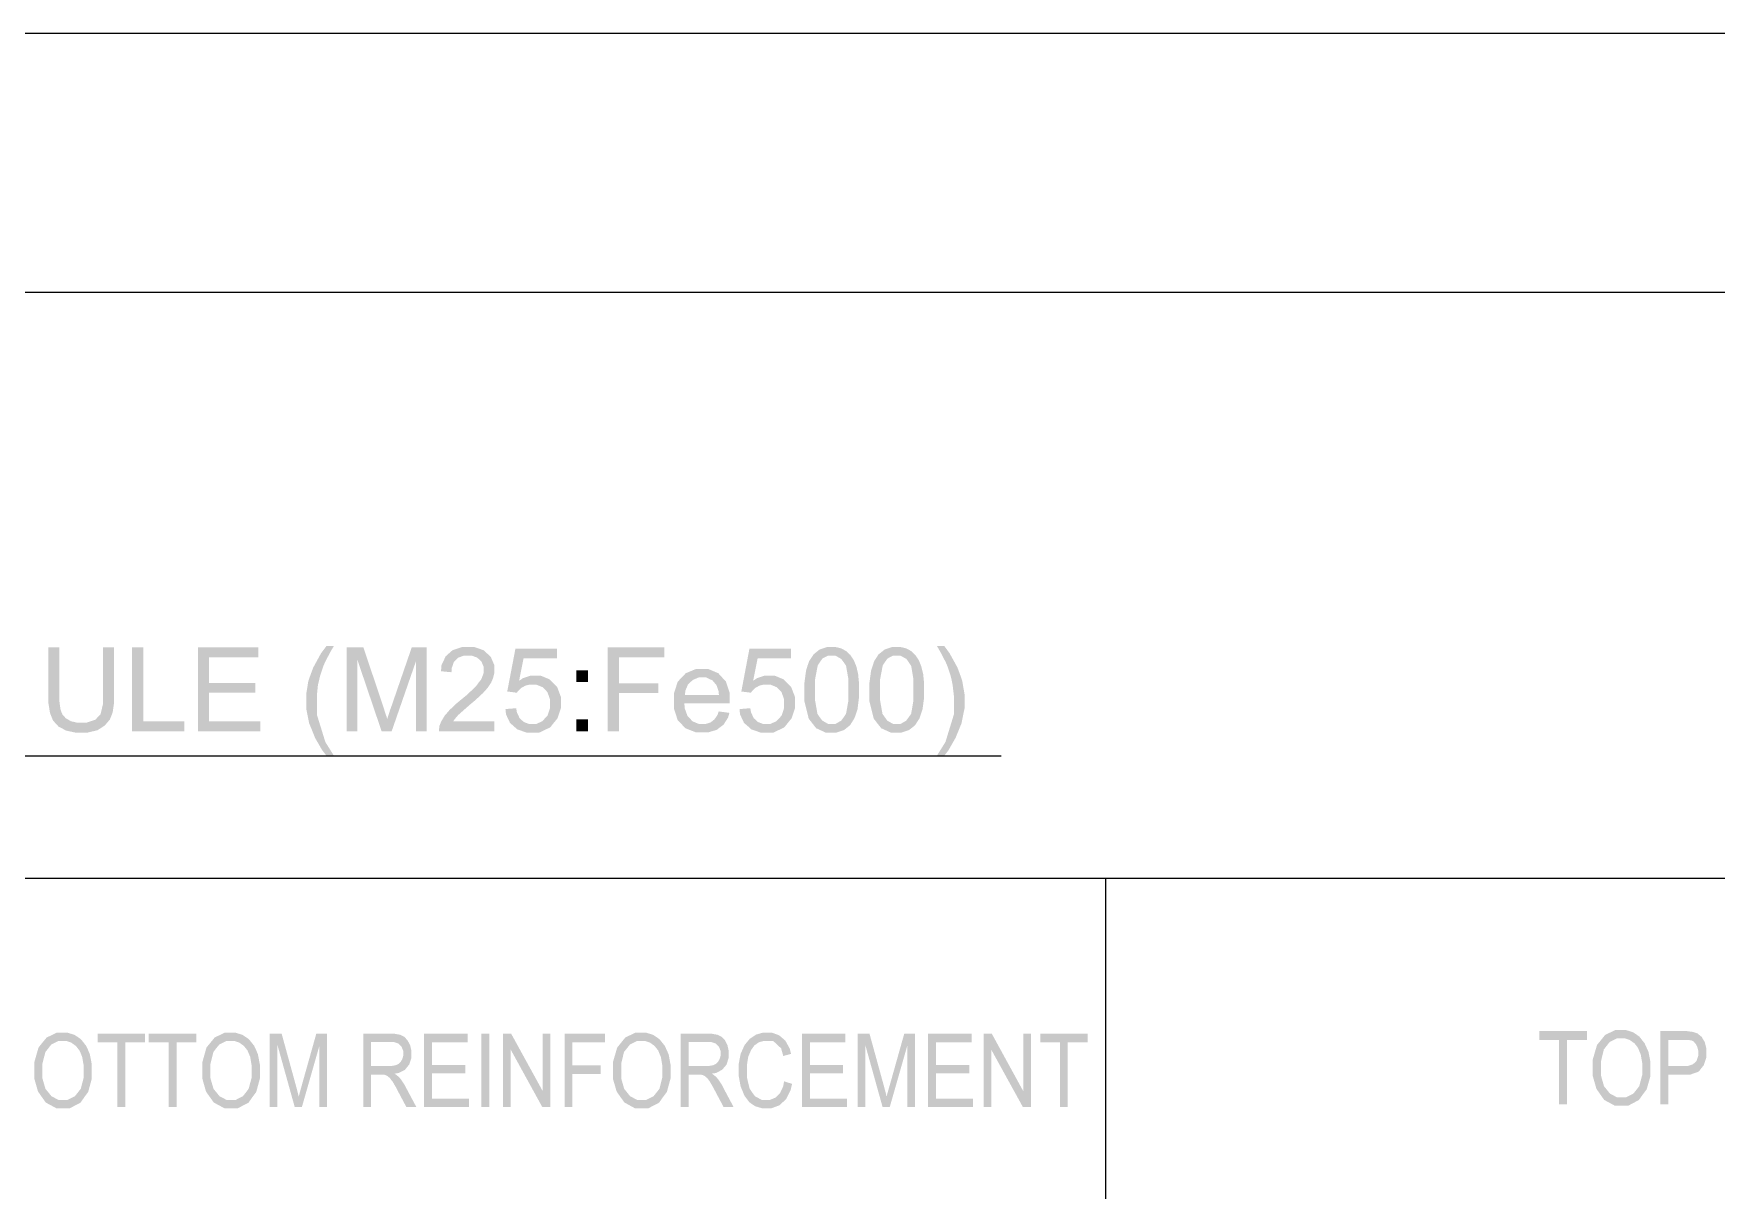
# Model space of a CAD drawing. Header units: millimetres. Extents: x 51.5 to 74.8, y 0.8 to 17.2.
# Drawn here: x 63.76 to 65.561, y 15.982 to 17.22 of the extents above; entities that cross this region are included whole.
import ezdxf

# ---------------------------------------------------------------- set-up
doc = ezdxf.new("R2010")
doc.units = ezdxf.units.MM
doc.layers.add('PDF_Geomertry', color=7, linetype='Continuous')
doc.layers.add('PDF_Solid Fills', color=7, linetype='Continuous')

msp = doc.modelspace()

# ---------------------------------------------------------------- hatches: boundary and pattern name
at = {"layer": 'PDF_Solid Fills', "transparency": 33554559}
for points in [[(63.8344, 16.5629), (63.8462, 16.5629), (63.8462, 16.5111), (63.8462, 16.5043), (63.8447, 16.4936), (63.8432, 16.4895), (63.8416, 16.4856), (63.8361, 16.4791), (63.8322, 16.4766), (63.8282, 16.4741), (63.8176, 16.4716), (63.8112, 16.4716), (63.8048, 16.4716), (63.7945, 16.4738), (63.7905, 16.4761), (63.7866, 16.4781), (63.7808, 16.4845), (63.7791, 16.4886), (63.7775, 16.4927), (63.7757, 16.504), (63.7757, 16.5111), (63.7757, 16.5629), (63.7876, 16.5629), (63.7876, 16.5111), (63.7876, 16.5052), (63.7887, 16.4966), (63.7897, 16.4938), (63.7908, 16.4911), (63.7945, 16.4869), (63.7972, 16.4854), (63.7998, 16.4838), (63.8063, 16.4823), (63.8101, 16.4823), (63.8166, 16.4823), (63.8261, 16.4854), (63.8288, 16.4883), (63.8316, 16.4912), (63.8344, 16.5027), (63.8344, 16.5111)], [(63.8654, 16.4731), (63.8654, 16.5629), (63.8773, 16.5629), (63.8773, 16.4838), (63.9213, 16.4838), (63.9213, 16.4731)], [(63.9358, 16.4731), (63.9358, 16.5629), (64.0007, 16.5629), (64.0007, 16.5523), (63.9476, 16.5523), (63.9476, 16.5248), (63.9973, 16.5248), (63.9973, 16.5143), (63.9476, 16.5143), (63.9476, 16.4838), (64.0027, 16.4838), (64.0027, 16.4731)], [(64.0736, 16.4468), (64.069, 16.4526), (64.0612, 16.4661), (64.0582, 16.4737), (64.055, 16.4815), (64.0518, 16.4974), (64.0518, 16.5056), (64.0518, 16.5129), (64.0541, 16.5269), (64.0565, 16.5336), (64.0593, 16.5412), (64.0677, 16.5566), (64.0736, 16.5644), (64.0815, 16.5644), (64.0777, 16.558), (64.0729, 16.5488), (64.0716, 16.5462), (64.0698, 16.5419), (64.0669, 16.5331), (64.0658, 16.5286), (64.0644, 16.5229), (64.0632, 16.5113), (64.0632, 16.5056), (64.0632, 16.4909), (64.0723, 16.4615), (64.0815, 16.4468)], [(64.0952, 16.4731), (64.0952, 16.5629), (64.113, 16.5629), (64.1343, 16.4994), (64.1357, 16.4949), (64.1379, 16.4884), (64.1386, 16.4862), (64.1393, 16.4886), (64.1416, 16.4958), (64.1433, 16.5005), (64.1648, 16.5629), (64.1808, 16.5629), (64.1808, 16.4731), (64.1694, 16.4731), (64.1694, 16.5483), (64.1433, 16.4731), (64.1325, 16.4731), (64.1066, 16.5495), (64.1066, 16.4731)], [(64.2532, 16.4838), (64.2532, 16.4731), (64.194, 16.4731), (64.194, 16.4752), (64.1945, 16.479), (64.1952, 16.4808), (64.1965, 16.4838), (64.2001, 16.4898), (64.2026, 16.4927), (64.2051, 16.4956), (64.2122, 16.5024), (64.2169, 16.5063), (64.2243, 16.5123), (64.2341, 16.5219), (64.2366, 16.5254), (64.2393, 16.5288), (64.2418, 16.5355), (64.2418, 16.5386), (64.2418, 16.5419), (64.2395, 16.5474), (64.2372, 16.5497), (64.2348, 16.5519), (64.2287, 16.5541), (64.225, 16.5541), (64.2209, 16.5541), (64.2145, 16.5518), (64.2122, 16.5494), (64.2098, 16.547), (64.2075, 16.5404), (64.2073, 16.5362), (64.1961, 16.5373), (64.1966, 16.5437), (64.2011, 16.5533), (64.2048, 16.5566), (64.2086, 16.5599), (64.2188, 16.5633), (64.2252, 16.5633), (64.2316, 16.5633), (64.2419, 16.5597), (64.2457, 16.5561), (64.2494, 16.5526), (64.2532, 16.5437), (64.2532, 16.5384), (64.2532, 16.5356), (64.252, 16.5304), (64.2509, 16.5277), (64.2498, 16.5252), (64.2462, 16.5197), (64.2436, 16.5168), (64.2411, 16.514), (64.2326, 16.5061), (64.2266, 16.5011), (64.2218, 16.4969), (64.2154, 16.4912), (64.214, 16.4898), (64.2126, 16.4883), (64.2102, 16.4852), (64.2093, 16.4838)], [(64.2651, 16.4968), (64.2766, 16.4977), (64.2773, 16.4934), (64.2802, 16.4872), (64.2826, 16.4849), (64.2848, 16.4829), (64.2905, 16.4808), (64.2938, 16.4808), (64.2979, 16.4808), (64.3045, 16.4837), (64.3073, 16.4868), (64.3101, 16.4897), (64.3127, 16.4977), (64.3127, 16.5026), (64.3127, 16.5073), (64.3101, 16.5148), (64.3076, 16.5176), (64.305, 16.5202), (64.298, 16.523), (64.2937, 16.523), (64.2909, 16.523), (64.2862, 16.5218), (64.284, 16.5205), (64.2819, 16.5194), (64.2786, 16.5162), (64.2773, 16.5143), (64.267, 16.5156), (64.2758, 16.5616), (64.3202, 16.5616), (64.3202, 16.5512), (64.2845, 16.5512), (64.2797, 16.527), (64.2837, 16.5298), (64.2922, 16.5327), (64.2966, 16.5327), (64.3025, 16.5327), (64.3123, 16.5286), (64.3163, 16.5245), (64.3204, 16.5205), (64.3244, 16.5099), (64.3244, 16.5036), (64.3244, 16.4976), (64.3209, 16.487), (64.3173, 16.4826), (64.313, 16.4772), (64.3013, 16.4716), (64.2938, 16.4716), (64.2877, 16.4716), (64.2777, 16.4751), (64.2738, 16.4786), (64.27, 16.4819), (64.2657, 16.4911)], [(64.3745, 16.4731), (64.3745, 16.5629), (64.4351, 16.5629), (64.4351, 16.5523), (64.3865, 16.5523), (64.3865, 16.5245), (64.4286, 16.5245), (64.4286, 16.514), (64.3865, 16.514), (64.3865, 16.4731)], [(64.5157, 16.4968), (64.5272, 16.4977), (64.5279, 16.4934), (64.5308, 16.4872), (64.5332, 16.4849), (64.5354, 16.4829), (64.5411, 16.4808), (64.5444, 16.4808), (64.5484, 16.4808), (64.5551, 16.4837), (64.5579, 16.4868), (64.5607, 16.4897), (64.5633, 16.4977), (64.5633, 16.5026), (64.5633, 16.5073), (64.5607, 16.5148), (64.558, 16.5176), (64.5555, 16.5202), (64.5486, 16.523), (64.5443, 16.523), (64.5415, 16.523), (64.5368, 16.5218), (64.5345, 16.5205), (64.5325, 16.5194), (64.5291, 16.5162), (64.5279, 16.5143), (64.5176, 16.5156), (64.5263, 16.5616), (64.5708, 16.5616), (64.5708, 16.5512), (64.5351, 16.5512), (64.5302, 16.527), (64.5343, 16.5298), (64.5427, 16.5327), (64.5472, 16.5327), (64.553, 16.5327), (64.5629, 16.5286), (64.5669, 16.5245), (64.5709, 16.5205), (64.575, 16.5099), (64.575, 16.5036), (64.575, 16.4976), (64.5715, 16.487), (64.5679, 16.4826), (64.5636, 16.4772), (64.5519, 16.4716), (64.5444, 16.4716), (64.5383, 16.4716), (64.5283, 16.4751), (64.5244, 16.4786), (64.5205, 16.4819), (64.5162, 16.4911)], [(64.7348, 16.4468), (64.7269, 16.4468), (64.7361, 16.4615), (64.7451, 16.4909), (64.7451, 16.5056), (64.7451, 16.5113), (64.7438, 16.5227), (64.7426, 16.5284), (64.7415, 16.533), (64.7386, 16.5418), (64.7368, 16.5461), (64.7355, 16.5487), (64.7307, 16.5579), (64.7269, 16.5644), (64.7348, 16.5644), (64.7405, 16.5566), (64.749, 16.5412), (64.7518, 16.5336), (64.7541, 16.5269), (64.7565, 16.5129), (64.7565, 16.5056), (64.7565, 16.4974), (64.7533, 16.4815), (64.7501, 16.4737), (64.747, 16.4661), (64.7393, 16.4526)], [(63.8497, 16.0708), (63.8497, 16.1399), (63.8284, 16.1399), (63.8284, 16.1493), (63.8794, 16.1493), (63.8794, 16.1399), (63.8582, 16.1399), (63.8582, 16.0708)], [(63.9045, 16.0708), (63.9045, 16.1399), (63.8833, 16.1399), (63.8833, 16.1493), (63.9343, 16.1493), (63.9343, 16.1399), (63.913, 16.1399), (63.913, 16.0708)], [(64.0127, 16.0708), (64.0127, 16.1493), (64.0255, 16.1493), (64.0408, 16.0937), (64.0438, 16.082), (64.0444, 16.0843), (64.0461, 16.0905), (64.0472, 16.0945), (64.0626, 16.1493), (64.0741, 16.1493), (64.0741, 16.0708), (64.0659, 16.0708), (64.0659, 16.1363), (64.0472, 16.0708), (64.0395, 16.0708), (64.0209, 16.1376), (64.0209, 16.0708)], [(64.178, 16.0708), (64.178, 16.1493), (64.2245, 16.1493), (64.2245, 16.1399), (64.1865, 16.1399), (64.1865, 16.1159), (64.2222, 16.1159), (64.2222, 16.1068), (64.1865, 16.1068), (64.1865, 16.0799), (64.2261, 16.0799), (64.2261, 16.0708)], [(64.2625, 16.0708), (64.2625, 16.1493), (64.2712, 16.1493), (64.3051, 16.0876), (64.3051, 16.1493), (64.3133, 16.1493), (64.3133, 16.0708), (64.3045, 16.0708), (64.2707, 16.1323), (64.2707, 16.0708)], [(64.3283, 16.0708), (64.3283, 16.1493), (64.3718, 16.1493), (64.3718, 16.1399), (64.3368, 16.1399), (64.3368, 16.1156), (64.367, 16.1156), (64.367, 16.1063), (64.3368, 16.1063), (64.3368, 16.0708)], [(64.5633, 16.0983), (64.5719, 16.0956), (64.5704, 16.089), (64.5655, 16.0791), (64.5619, 16.0759), (64.5583, 16.0726), (64.5497, 16.0694), (64.5447, 16.0694), (64.5401, 16.0694), (64.5325, 16.0716), (64.5293, 16.0737), (64.5262, 16.0759), (64.5209, 16.0829), (64.519, 16.0877), (64.5169, 16.0926), (64.5148, 16.104), (64.5148, 16.1105), (64.5148, 16.117), (64.5169, 16.128), (64.519, 16.1324), (64.5209, 16.1369), (64.5265, 16.1437), (64.5298, 16.1459), (64.5333, 16.1483), (64.5411, 16.1505), (64.5454, 16.1505), (64.55, 16.1505), (64.558, 16.1476), (64.5613, 16.1448), (64.5647, 16.1419), (64.5694, 16.1334), (64.5708, 16.1277), (64.5625, 16.1254), (64.5602, 16.1336), (64.5516, 16.1416), (64.5451, 16.1416), (64.5419, 16.1416), (64.5363, 16.1401), (64.534, 16.1384), (64.5316, 16.1368), (64.5279, 16.1316), (64.5265, 16.1281), (64.525, 16.1247), (64.5236, 16.1158), (64.5236, 16.1105), (64.5236, 16.1024), (64.5265, 16.0904), (64.5293, 16.0863), (64.5322, 16.0823), (64.5397, 16.0783), (64.5444, 16.0783), (64.5479, 16.0783), (64.554, 16.0808), (64.5565, 16.0831), (64.559, 16.0856), (64.5625, 16.0931)], [(64.5826, 16.0708), (64.5826, 16.1493), (64.6291, 16.1493), (64.6291, 16.1399), (64.5911, 16.1399), (64.5911, 16.1159), (64.6266, 16.1159), (64.6266, 16.1068), (64.5911, 16.1068), (64.5911, 16.0799), (64.6307, 16.0799), (64.6307, 16.0708)], [(64.642, 16.0708), (64.642, 16.1493), (64.6548, 16.1493), (64.6701, 16.0937), (64.6732, 16.082), (64.6737, 16.0843), (64.6754, 16.0905), (64.6766, 16.0945), (64.692, 16.1493), (64.7034, 16.1493), (64.7034, 16.0708), (64.6952, 16.0708), (64.6952, 16.1363), (64.6765, 16.0708), (64.6688, 16.0708), (64.6502, 16.1376), (64.6502, 16.0708)], [(64.7175, 16.0708), (64.7175, 16.1493), (64.764, 16.1493), (64.764, 16.1399), (64.7259, 16.1399), (64.7259, 16.1159), (64.7616, 16.1159), (64.7616, 16.1068), (64.7259, 16.1068), (64.7259, 16.0799), (64.7655, 16.0799), (64.7655, 16.0708)], [(64.777, 16.0708), (64.777, 16.1493), (64.7857, 16.1493), (64.8195, 16.0876), (64.8195, 16.1493), (64.8277, 16.1493), (64.8277, 16.0708), (64.819, 16.0708), (64.7851, 16.1323), (64.7851, 16.0708)], [(64.8586, 16.0708), (64.8586, 16.1399), (64.8375, 16.1399), (64.8375, 16.1493), (64.8884, 16.1493), (64.8884, 16.1399), (64.867, 16.1399), (64.867, 16.0708)], [(65.393, 16.0736), (65.393, 16.1427), (65.3719, 16.1427), (65.3719, 16.152), (65.4229, 16.152), (65.4229, 16.1427), (65.4015, 16.1427), (65.4015, 16.0736)]]:
    msp.add_hatch(color=256, dxfattribs=at).paths.add_polyline_path(points)
h = msp.add_hatch(color=256, dxfattribs=at)
h.paths.add_polyline_path([(64.5852, 16.5174), (64.5852, 16.5254), (64.5869, 16.5381), (64.5884, 16.543), (64.5901, 16.5479), (64.595, 16.5554), (64.5982, 16.558), (64.6015, 16.5606), (64.6095, 16.5633), (64.6144, 16.5633), (64.618, 16.5633), (64.6244, 16.5618), (64.627, 16.5604), (64.6298, 16.5588), (64.6343, 16.5547), (64.6361, 16.552), (64.6379, 16.5493), (64.6407, 16.5426), (64.6416, 16.5387), (64.6426, 16.5347), (64.6436, 16.5241), (64.6436, 16.5174), (64.6436, 16.5095), (64.642, 16.4968), (64.6404, 16.4919), (64.6387, 16.487), (64.634, 16.4795), (64.6307, 16.4769), (64.6275, 16.4743), (64.6194, 16.4716), (64.6144, 16.4716), (64.6079, 16.4716), (64.5977, 16.4763), (64.5941, 16.4809), (64.5897, 16.4866), (64.5852, 16.5048)])
h.paths.add_polyline_path([(64.5965, 16.5174), (64.5965, 16.5063), (64.5991, 16.4916), (64.6016, 16.488), (64.6043, 16.4844), (64.6107, 16.4808), (64.6144, 16.4808), (64.6182, 16.4808), (64.6245, 16.4844), (64.6272, 16.488), (64.6297, 16.4918), (64.6323, 16.5063), (64.6323, 16.5174), (64.6323, 16.5284), (64.6297, 16.5431), (64.6272, 16.5469), (64.6245, 16.5505), (64.6182, 16.5541), (64.6143, 16.5541), (64.6105, 16.5541), (64.6044, 16.5509), (64.6022, 16.5477), (64.5994, 16.5436), (64.5965, 16.5284)])
h = msp.add_hatch(color=256, dxfattribs=at)
h.paths.add_polyline_path([(64.6548, 16.5174), (64.6548, 16.5254), (64.6565, 16.5381), (64.6582, 16.543), (64.6597, 16.5479), (64.6645, 16.5554), (64.6679, 16.558), (64.6711, 16.5606), (64.6791, 16.5633), (64.684, 16.5633), (64.6876, 16.5633), (64.694, 16.5618), (64.6968, 16.5604), (64.6994, 16.5588), (64.7038, 16.5547), (64.7057, 16.552), (64.7075, 16.5493), (64.7102, 16.5426), (64.7112, 16.5387), (64.7122, 16.5347), (64.7133, 16.5241), (64.7133, 16.5174), (64.7133, 16.5095), (64.7116, 16.4968), (64.71, 16.4919), (64.7084, 16.487), (64.7036, 16.4795), (64.7004, 16.4769), (64.697, 16.4743), (64.689, 16.4716), (64.684, 16.4716), (64.6776, 16.4716), (64.6673, 16.4763), (64.6637, 16.4809), (64.6593, 16.4866), (64.6548, 16.5048)])
h.paths.add_polyline_path([(64.6661, 16.5174), (64.6661, 16.5063), (64.6687, 16.4916), (64.6713, 16.488), (64.6738, 16.4844), (64.6802, 16.4808), (64.684, 16.4808), (64.6879, 16.4808), (64.6941, 16.4844), (64.6968, 16.488), (64.6994, 16.4918), (64.7019, 16.5063), (64.7019, 16.5174), (64.7019, 16.5284), (64.6994, 16.5431), (64.6968, 16.5469), (64.6943, 16.5505), (64.6877, 16.5541), (64.6838, 16.5541), (64.6801, 16.5541), (64.6741, 16.5509), (64.6718, 16.5477), (64.669, 16.5436), (64.6661, 16.5284)])
h = msp.add_hatch(color=256, dxfattribs=at)
h.paths.add_polyline_path([(64.4934, 16.4943), (64.5048, 16.4927), (64.5034, 16.4877), (64.4986, 16.4801), (64.4948, 16.4773), (64.4912, 16.4745), (64.4819, 16.4718), (64.4763, 16.4718), (64.4691, 16.4718), (64.4579, 16.4762), (64.4537, 16.4805), (64.4495, 16.4849), (64.4454, 16.4973), (64.4454, 16.5052), (64.4454, 16.5134), (64.4495, 16.5261), (64.4538, 16.5306), (64.458, 16.5351), (64.469, 16.5397), (64.4757, 16.5397), (64.4822, 16.5397), (64.4929, 16.5352), (64.4969, 16.5308), (64.5011, 16.5263), (64.5052, 16.5138), (64.5052, 16.5058), (64.5052, 16.5054), (64.5052, 16.5038), (64.5051, 16.5029), (64.4566, 16.5029), (64.457, 16.4976), (64.46, 16.4894), (64.4627, 16.4865), (64.4654, 16.4837), (64.4722, 16.4808), (64.4763, 16.4808), (64.4793, 16.4808), (64.4845, 16.4824), (64.4866, 16.484), (64.4887, 16.4856), (64.4922, 16.4906)])
h.paths.add_polyline_path([(64.4573, 16.5119), (64.4936, 16.5119), (64.4932, 16.5161), (64.4911, 16.5222), (64.4894, 16.5243), (64.4868, 16.5274), (64.48, 16.5306), (64.4758, 16.5306), (64.4719, 16.5306), (64.4657, 16.528), (64.463, 16.5255), (64.4604, 16.523), (64.4576, 16.5162)])
h = msp.add_hatch(color=256, dxfattribs=at)
h.paths.add_polyline_path([(63.7608, 16.109), (63.7608, 16.119), (63.7652, 16.1344), (63.7695, 16.1398), (63.774, 16.1452), (63.785, 16.1505), (63.7916, 16.1505), (63.7959, 16.1505), (63.8036, 16.1481), (63.8072, 16.1458), (63.8107, 16.1433), (63.8162, 16.1363), (63.8183, 16.1318), (63.8202, 16.1272), (63.8223, 16.1162), (63.8223, 16.1099), (63.8223, 16.1012), (63.8184, 16.0869), (63.8144, 16.0815), (63.8101, 16.0754), (63.7986, 16.0694), (63.7915, 16.0694), (63.7844, 16.0694), (63.773, 16.0756), (63.7686, 16.0818), (63.7647, 16.0874), (63.7608, 16.1009)])
h.paths.add_polyline_path([(63.7694, 16.1088), (63.7694, 16.1015), (63.7727, 16.0902), (63.7759, 16.0863), (63.7791, 16.0823), (63.7869, 16.0783), (63.7915, 16.0783), (63.7962, 16.0783), (63.8041, 16.0823), (63.8073, 16.0863), (63.8105, 16.0904), (63.8136, 16.1023), (63.8136, 16.1101), (63.8136, 16.1152), (63.812, 16.1243), (63.8104, 16.1283), (63.8091, 16.1313), (63.8052, 16.1362), (63.8027, 16.138), (63.8002, 16.1398), (63.7947, 16.1416), (63.7916, 16.1416), (63.7868, 16.1416), (63.7788, 16.1376), (63.7758, 16.1337), (63.7726, 16.1297), (63.7694, 16.1172)])
h = msp.add_hatch(color=256, dxfattribs=at)
h.paths.add_polyline_path([(63.9407, 16.109), (63.9407, 16.119), (63.945, 16.1344), (63.9494, 16.1398), (63.9538, 16.1452), (63.9648, 16.1505), (63.9715, 16.1505), (63.9757, 16.1505), (63.9834, 16.1481), (63.987, 16.1458), (63.9905, 16.1433), (63.9961, 16.1363), (63.9982, 16.1318), (64.0001, 16.1272), (64.0022, 16.1162), (64.0022, 16.1099), (64.0022, 16.1012), (63.9983, 16.0869), (63.9943, 16.0815), (63.99, 16.0754), (63.9784, 16.0694), (63.9713, 16.0694), (63.9643, 16.0694), (63.9529, 16.0756), (63.9484, 16.0818), (63.9445, 16.0874), (63.9407, 16.1009)])
h.paths.add_polyline_path([(63.9493, 16.1088), (63.9493, 16.1015), (63.9526, 16.0902), (63.9558, 16.0863), (63.959, 16.0823), (63.9668, 16.0783), (63.9713, 16.0783), (63.9761, 16.0783), (63.984, 16.0823), (63.9872, 16.0863), (63.9902, 16.0904), (63.9934, 16.1023), (63.9934, 16.1101), (63.9934, 16.1152), (63.9919, 16.1243), (63.9902, 16.1283), (63.989, 16.1313), (63.9851, 16.1362), (63.9826, 16.138), (63.9801, 16.1398), (63.9745, 16.1416), (63.9715, 16.1416), (63.9666, 16.1416), (63.9587, 16.1376), (63.9555, 16.1337), (63.9525, 16.1297), (63.9493, 16.1172)])
h = msp.add_hatch(color=256, dxfattribs=at)
h.paths.add_polyline_path([(64.1129, 16.0708), (64.1129, 16.1493), (64.1415, 16.1493), (64.1459, 16.1493), (64.1525, 16.1481), (64.1547, 16.147), (64.1568, 16.1459), (64.1602, 16.1423), (64.1616, 16.1397), (64.163, 16.1372), (64.1644, 16.1312), (64.1644, 16.1279), (64.1644, 16.1234), (64.162, 16.1162), (64.1597, 16.1134), (64.1575, 16.1106), (64.1507, 16.1072), (64.1463, 16.1065), (64.148, 16.1054), (64.1508, 16.1031), (64.1518, 16.1022), (64.1536, 16.0998), (64.1569, 16.0948), (64.1584, 16.092), (64.1697, 16.0708), (64.159, 16.0708), (64.1504, 16.087), (64.1479, 16.0918), (64.1441, 16.0983), (64.1427, 16.0999), (64.1415, 16.1016), (64.1391, 16.1038), (64.1379, 16.1044), (64.1366, 16.1051), (64.1334, 16.1056), (64.1312, 16.1056), (64.1213, 16.1056), (64.1213, 16.0708)])
h.paths.add_polyline_path([(64.1213, 16.1147), (64.1398, 16.1147), (64.1427, 16.1147), (64.1473, 16.1154), (64.1488, 16.1161), (64.1504, 16.1168), (64.1529, 16.1191), (64.1538, 16.1206), (64.1547, 16.1222), (64.1557, 16.1258), (64.1557, 16.1279), (64.1557, 16.1308), (64.1538, 16.1355), (64.1522, 16.1372), (64.1504, 16.1388), (64.1452, 16.1405), (64.1418, 16.1405), (64.1213, 16.1405)])
h = msp.add_hatch(color=256, dxfattribs=at)
h.paths.add_polyline_path([(64.3802, 16.109), (64.3802, 16.119), (64.3847, 16.1344), (64.389, 16.1398), (64.3934, 16.1452), (64.4044, 16.1505), (64.4111, 16.1505), (64.4154, 16.1505), (64.423, 16.1481), (64.4266, 16.1458), (64.4301, 16.1433), (64.4357, 16.1363), (64.4377, 16.1318), (64.4398, 16.1272), (64.4418, 16.1162), (64.4418, 16.1099), (64.4418, 16.1012), (64.4379, 16.0869), (64.4338, 16.0815), (64.4295, 16.0754), (64.418, 16.0694), (64.4111, 16.0694), (64.4038, 16.0694), (64.3925, 16.0756), (64.388, 16.0818), (64.3841, 16.0874), (64.3802, 16.1009)])
h.paths.add_polyline_path([(64.389, 16.1088), (64.389, 16.1015), (64.3922, 16.0902), (64.3954, 16.0863), (64.3986, 16.0823), (64.4063, 16.0783), (64.4109, 16.0783), (64.4157, 16.0783), (64.4236, 16.0823), (64.4268, 16.0863), (64.43, 16.0904), (64.433, 16.1023), (64.433, 16.1101), (64.433, 16.1152), (64.4315, 16.1243), (64.4298, 16.1283), (64.4286, 16.1313), (64.4247, 16.1362), (64.4222, 16.138), (64.4197, 16.1398), (64.4141, 16.1416), (64.4111, 16.1416), (64.4062, 16.1416), (64.3983, 16.1376), (64.3952, 16.1337), (64.392, 16.1297), (64.389, 16.1172)])
h = msp.add_hatch(color=256, dxfattribs=at)
h.paths.add_polyline_path([(64.4526, 16.0708), (64.4526, 16.1493), (64.4811, 16.1493), (64.4855, 16.1493), (64.4922, 16.1481), (64.4943, 16.147), (64.4965, 16.1459), (64.5, 16.1423), (64.5013, 16.1397), (64.5027, 16.1372), (64.504, 16.1312), (64.504, 16.1279), (64.504, 16.1234), (64.5018, 16.1162), (64.4994, 16.1134), (64.497, 16.1106), (64.4904, 16.1072), (64.4859, 16.1065), (64.4877, 16.1054), (64.4905, 16.1031), (64.4913, 16.1022), (64.4933, 16.0998), (64.4966, 16.0948), (64.498, 16.092), (64.5093, 16.0708), (64.4986, 16.0708), (64.49, 16.087), (64.4875, 16.0918), (64.4837, 16.0983), (64.4825, 16.0999), (64.4812, 16.1016), (64.4787, 16.1038), (64.4776, 16.1044), (64.4763, 16.1051), (64.473, 16.1056), (64.4709, 16.1056), (64.4611, 16.1056), (64.4611, 16.0708)])
h.paths.add_polyline_path([(64.4611, 16.1147), (64.4794, 16.1147), (64.4825, 16.1147), (64.487, 16.1154), (64.4886, 16.1161), (64.4901, 16.1168), (64.4926, 16.1191), (64.4934, 16.1206), (64.4944, 16.1222), (64.4954, 16.1258), (64.4954, 16.1279), (64.4954, 16.1308), (64.4936, 16.1355), (64.4918, 16.1372), (64.4901, 16.1388), (64.485, 16.1405), (64.4815, 16.1405), (64.4611, 16.1405)])
h = msp.add_hatch(color=256, dxfattribs=at)
h.paths.add_polyline_path([(65.4291, 16.1118), (65.4291, 16.1218), (65.4336, 16.1372), (65.438, 16.1426), (65.4423, 16.148), (65.4534, 16.1533), (65.46, 16.1533), (65.4643, 16.1533), (65.472, 16.1509), (65.4755, 16.1486), (65.479, 16.1461), (65.4845, 16.1391), (65.4866, 16.1345), (65.4887, 16.1299), (65.4908, 16.119), (65.4908, 16.1127), (65.4908, 16.104), (65.4868, 16.0898), (65.4827, 16.0843), (65.4784, 16.0783), (65.467, 16.0722), (65.46, 16.0722), (65.4527, 16.0722), (65.4413, 16.0784), (65.437, 16.0845), (65.433, 16.0902), (65.4291, 16.1038)])
h.paths.add_polyline_path([(65.4379, 16.1116), (65.4379, 16.1044), (65.4411, 16.093), (65.4443, 16.0891), (65.4475, 16.0851), (65.4552, 16.0811), (65.4598, 16.0811), (65.4645, 16.0811), (65.4725, 16.0851), (65.4757, 16.0891), (65.4788, 16.0931), (65.482, 16.1051), (65.482, 16.1129), (65.482, 16.118), (65.4804, 16.127), (65.4787, 16.1311), (65.4775, 16.1341), (65.4737, 16.139), (65.4711, 16.1408), (65.4686, 16.1426), (65.463, 16.1445), (65.4601, 16.1445), (65.4552, 16.1445), (65.4472, 16.1405), (65.4441, 16.1365), (65.4409, 16.1324), (65.4379, 16.1199)])
h = msp.add_hatch(color=256, dxfattribs=at)
h.paths.add_polyline_path([(65.5015, 16.0736), (65.5015, 16.152), (65.5258, 16.152), (65.5301, 16.152), (65.5363, 16.1512), (65.5384, 16.1505), (65.5412, 16.1495), (65.5457, 16.1458), (65.5473, 16.143), (65.549, 16.1402), (65.5507, 16.1334), (65.5507, 16.1294), (65.5507, 16.1241), (65.5479, 16.1155), (65.5452, 16.1122), (65.5425, 16.1087), (65.5332, 16.1054), (65.5265, 16.1054), (65.51, 16.1054), (65.51, 16.0736)])
h.paths.add_polyline_path([(65.51, 16.1147), (65.5266, 16.1147), (65.5307, 16.1147), (65.5363, 16.1165), (65.5382, 16.1183), (65.5401, 16.1201), (65.5419, 16.1254), (65.5419, 16.129), (65.5419, 16.1313), (65.5409, 16.1354), (65.5401, 16.1369), (65.5391, 16.1386), (65.537, 16.1409), (65.5358, 16.1415), (65.5344, 16.1422), (65.5298, 16.1427), (65.5265, 16.1427), (65.51, 16.1427)])

# ---------------------------------------------------------------- linework, layer by layer
at = {"layer": 'PDF_Geomertry', "lineweight": 0}
for points in [[(51.4723, 0.7526), (74.7593, 0.7526), (74.7593, 17.2198), (51.4723, 17.2198), (51.4723, 0.7526)], [(51.7495, 1.0298), (74.482, 1.0298), (74.482, 16.9426), (51.7495, 16.9426), (51.7495, 1.0298)]]:
    msp.add_lwpolyline(points, close=True, dxfattribs=at)
for points in [[(63.6754, 16.4466), (63.7658, 16.4466), (63.8562, 16.4466), (63.9259, 16.4466), (64.0094, 16.4466), (64.0443, 16.4466), (64.0859, 16.4466), (64.1902, 16.4466), (64.2598, 16.4466), (64.3294, 16.4466), (64.3643, 16.4466), (64.4408, 16.4466), (64.5104, 16.4466), (64.58, 16.4466), (64.6497, 16.4466), (64.7193, 16.4466), (64.7609, 16.4466), (64.7958, 16.4466)], [(69.8065, 16.3158), (69.8065, 14.5311), (62.4775, 14.5311), (62.4775, 16.3158), (69.8065, 16.3158), (69.8065, 14.8505), (62.4775, 14.8505)], [(64.9076, 16.3158), (64.9076, 14.5311)]]:
    msp.add_lwpolyline(points, dxfattribs=at)
at = {"layer": 'PDF_Solid Fills', "transparency": 33554559}
for points in [[(64.3408, 16.5256), (64.3408, 16.5383), (64.3533, 16.5256), (64.3533, 16.5383)], [(64.3408, 16.4731), (64.3408, 16.4858), (64.3533, 16.4731), (64.3533, 16.4858)], [(64.2394, 16.0708), (64.2394, 16.1493), (64.2479, 16.0708), (64.2479, 16.1493)]]:
    msp.add_solid(points, dxfattribs=at)

doc.saveas('drawing.dxf')
